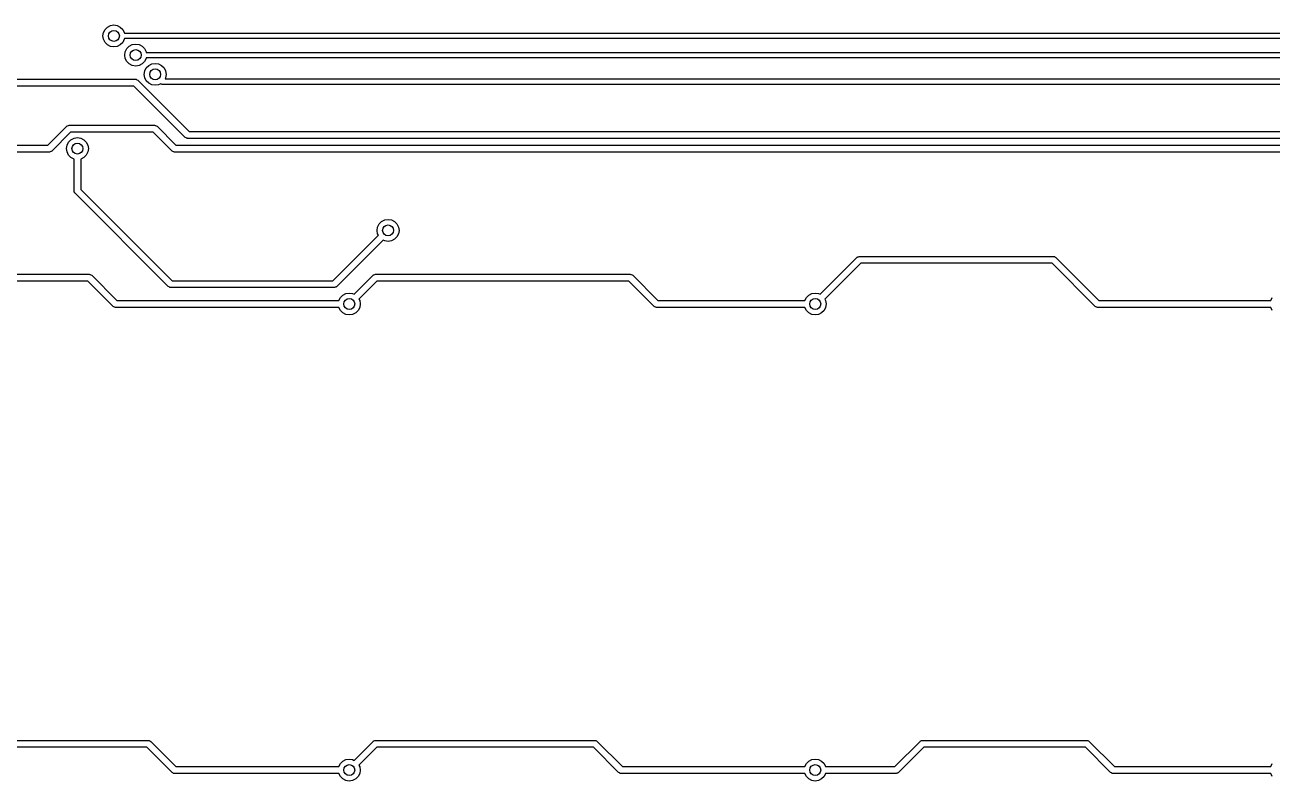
# Model space of a CAD drawing. Extents: x 3.43 to 10.86, y -3.06 to -0.6.
# Drawn here: x 4.359 to 6.15, y -3.055 to -1.97 of the extents above; entities that cross this region are included whole.
import ezdxf

# ---------------------------------------------------------------- set-up
doc = ezdxf.new("R2010")
doc.units = 0
doc.header["$MEASUREMENT"] = 0
doc.layers.add('BLACK', color=7, linetype='CONTINUOUS')

msp = doc.modelspace()

# ---------------------------------------------------------------- linework, layer by layer
at = {"layer": 'BLACK', "linetype": 'CONTINUOUS'}
for p, q in [((4.48153, -1.97052), (4.48639, -1.96975)), ((4.48639, -1.96975), (4.49126, -1.97052)), ((4.47065, -1.9855), (4.47142, -1.98063)), ((4.47142, -1.99036), (4.47065, -1.9855)), ((4.47142, -1.98063), (4.47365, -1.97624)), ((4.47365, -1.97624), (4.47714, -1.97276)), ((4.47714, -1.97276), (4.48153, -1.97052)), ((4.49126, -1.97052), (4.49565, -1.97276)), ((4.49565, -1.97276), (4.49914, -1.97624)), ((4.49914, -1.97624), (4.50137, -1.98063)), ((4.50137, -1.98063), (4.50152, -1.98156)), ((4.50152, -1.98156), (6.93743, -1.98156)), ((4.47365, -1.99475), (4.47142, -1.99036)), ((4.47714, -1.99824), (4.47365, -1.99475)), ((4.48153, -2.00047), (4.47714, -1.99824)), ((4.48639, -2.00125), (4.48153, -2.00047)), ((4.49126, -2.00047), (4.48639, -2.00125)), ((4.49565, -1.99824), (4.49126, -2.00047)), ((4.49914, -1.99475), (4.49565, -1.99824)), ((4.50137, -1.99036), (4.49914, -1.99475)), ((4.50152, -1.98943), (4.50137, -1.99036)), ((6.93794, -1.98943), (4.50152, -1.98943)), ((4.50274, -2.00817), (4.50497, -2.00378)), ((4.50497, -2.00378), (4.50846, -2.0003)), ((4.50846, -2.0003), (4.51285, -1.99806)), ((4.51285, -1.99806), (4.51771, -1.99729)), ((4.51771, -1.99729), (4.52258, -1.99806)), ((4.52258, -1.99806), (4.52697, -2.0003)), ((4.52697, -2.0003), (4.53045, -2.00378)), ((4.53045, -2.00378), (4.53269, -2.00817)), ((4.50197, -2.01304), (4.50274, -2.00817)), ((4.50274, -2.0179), (4.50197, -2.01304)), ((4.50497, -2.02229), (4.50274, -2.0179)), ((4.50846, -2.02578), (4.50497, -2.02229)), ((4.53045, -2.02229), (4.52697, -2.02578)), ((4.53269, -2.0179), (4.53045, -2.02229)), ((4.53269, -2.00817), (4.53284, -2.0091)), ((4.53284, -2.01697), (4.53269, -2.0179)), ((4.53284, -2.0091), (7.61146, -2.0091)), ((7.60798, -2.01697), (4.53284, -2.01697)), ((4.51285, -2.02801), (4.50846, -2.02578)), ((4.51771, -2.02878), (4.51285, -2.02801)), ((4.52258, -2.02801), (4.51771, -2.02878)), ((4.52697, -2.02578), (4.52258, -2.02801)), ((4.52997, -2.04069), (4.53074, -2.03582)), ((4.53074, -2.04555), (4.52997, -2.04069)), ((4.53074, -2.03582), (4.53297, -2.03143)), ((4.53297, -2.03143), (4.53646, -2.02795)), ((4.53646, -2.02795), (4.54085, -2.02571)), ((4.54085, -2.02571), (4.54571, -2.02494)), ((4.54571, -2.02494), (4.55058, -2.02571)), ((4.55058, -2.02571), (4.55497, -2.02795)), ((4.55497, -2.02795), (4.55845, -2.03143)), ((4.55845, -2.03143), (4.56069, -2.03582)), ((4.56069, -2.03582), (4.56146, -2.04069)), ((4.56146, -2.04069), (4.56069, -2.04555)), ((4.51515, -2.05742), (3.81225, -2.05742)), ((3.81429, -2.04758), (4.51719, -2.04758)), ((4.58896, -2.13123), (4.51515, -2.05742)), ((4.51719, -2.04758), (4.51806, -2.04771)), ((4.51806, -2.04771), (4.51824, -2.04769)), ((4.51824, -2.04769), (4.51834, -2.04775)), ((4.51834, -2.04775), (4.51859, -2.04778)), ((4.51859, -2.04778), (4.51961, -2.04844)), ((4.51961, -2.04844), (4.52067, -2.04902)), ((4.52067, -2.04902), (4.59447, -2.12283)), ((4.53297, -2.04994), (4.53074, -2.04555)), ((4.53646, -2.05343), (4.53297, -2.04994)), ((4.54085, -2.05566), (4.53646, -2.05343)), ((4.54571, -2.05643), (4.54085, -2.05566)), ((4.55058, -2.05566), (4.54571, -2.05643)), ((4.55368, -2.05409), (4.55058, -2.05566)), ((4.55369, -2.05409), (4.55368, -2.05409)), ((4.55387, -2.05435), (4.55369, -2.05409)), ((4.55475, -2.05463), (4.55387, -2.05435)), ((4.55557, -2.05505), (4.55475, -2.05463)), ((4.55589, -2.055), (4.55557, -2.05505)), ((4.55619, -2.0551), (4.55589, -2.055)), ((8.27564, -2.0551), (4.55619, -2.0551)), ((4.56069, -2.04555), (4.55984, -2.04722)), ((4.55984, -2.04722), (8.27773, -2.04722)), ((4.39168, -2.14239), (4.41876, -2.1153)), ((4.42428, -2.12371), (4.39719, -2.15079)), ((4.41876, -2.1153), (4.41946, -2.11478)), ((4.41946, -2.11478), (4.41958, -2.11464)), ((4.41958, -2.11464), (4.41969, -2.11461)), ((4.41969, -2.11461), (4.41989, -2.11446)), ((4.41989, -2.11446), (4.42107, -2.1142)), ((4.42107, -2.1142), (4.42224, -2.11386)), ((4.42224, -2.11386), (4.54496, -2.11386)), ((4.54293, -2.12371), (4.42428, -2.12371)), ((4.42919, -2.13233), (4.43405, -2.13156)), ((4.43405, -2.13156), (4.43892, -2.13233)), ((4.57001, -2.15079), (4.54293, -2.12371)), ((4.54496, -2.11386), (4.54583, -2.11399)), ((4.54583, -2.11399), (4.54601, -2.11398)), ((4.54601, -2.11398), (4.54611, -2.11403)), ((4.54611, -2.11403), (4.54636, -2.11407)), ((4.54636, -2.11407), (4.54738, -2.11472)), ((4.54738, -2.11472), (4.54844, -2.1153)), ((4.54844, -2.1153), (4.57553, -2.14239)), ((4.59002, -2.13181), (4.58896, -2.13123)), ((4.59447, -2.12283), (9.60052, -2.12283)), ((3.74048, -2.14239), (4.39168, -2.14239)), ((4.41831, -2.14731), (4.41908, -2.14244)), ((4.41908, -2.15218), (4.41831, -2.14731)), ((4.41908, -2.14244), (4.42131, -2.13805)), ((4.42131, -2.13805), (4.4248, -2.13457)), ((4.4248, -2.13457), (4.42919, -2.13233)), ((4.43892, -2.13233), (4.44331, -2.13457)), ((4.44331, -2.13457), (4.44679, -2.13805)), ((4.44679, -2.13805), (4.44903, -2.14244)), ((4.44903, -2.14244), (4.4498, -2.14731)), ((4.4498, -2.14731), (4.44903, -2.15218)), ((4.57553, -2.14239), (9.56528, -2.14239)), ((4.59104, -2.13247), (4.59002, -2.13181)), ((4.59129, -2.1325), (4.59104, -2.13247)), ((4.59139, -2.13256), (4.59129, -2.1325)), ((4.59157, -2.13254), (4.59139, -2.13256)), ((4.59244, -2.13267), (4.59157, -2.13254)), ((9.60256, -2.13267), (4.59244, -2.13267)), ((4.39371, -2.15223), (3.73844, -2.15223)), ((4.39488, -2.15189), (4.39371, -2.15223)), ((4.39606, -2.15163), (4.39488, -2.15189)), ((4.39627, -2.15148), (4.39606, -2.15163)), ((4.39637, -2.15145), (4.39627, -2.15148)), ((4.39649, -2.15131), (4.39637, -2.15145)), ((4.39719, -2.15079), (4.39649, -2.15131)), ((4.42131, -2.15657), (4.41908, -2.15218)), ((4.4248, -2.16005), (4.42131, -2.15657)), ((4.42913, -2.16226), (4.4248, -2.16005)), ((4.42913, -2.20785), (4.42913, -2.16226)), ((4.44331, -2.16005), (4.43897, -2.16226)), ((4.43897, -2.16226), (4.43897, -2.20581)), ((4.44679, -2.15657), (4.44331, -2.16005)), ((4.44903, -2.15218), (4.44679, -2.15657)), ((4.57107, -2.15137), (4.57001, -2.15079)), ((4.57209, -2.15203), (4.57107, -2.15137)), ((4.57234, -2.15206), (4.57209, -2.15203)), ((4.57244, -2.15212), (4.57234, -2.15206)), ((4.57262, -2.1521), (4.57244, -2.15212)), ((4.57349, -2.15223), (4.57262, -2.1521)), ((9.56385, -2.15223), (4.57349, -2.15223)), ((4.42947, -2.20901), (4.42913, -2.20785)), ((4.42973, -2.21019), (4.42947, -2.20901)), ((4.42988, -2.2104), (4.42973, -2.21019)), ((4.42991, -2.21051), (4.42988, -2.2104)), ((4.43005, -2.21062), (4.42991, -2.21051)), ((4.43057, -2.21133), (4.43005, -2.21062)), ((4.56461, -2.34536), (4.43057, -2.21133)), ((4.43897, -2.20581), (4.57013, -2.33696)), ((4.86527, -2.25988), (4.86751, -2.25549)), ((4.86751, -2.25549), (4.87099, -2.25201)), ((4.87099, -2.25201), (4.87538, -2.24977)), ((4.87538, -2.24977), (4.88025, -2.249)), ((4.88025, -2.249), (4.88511, -2.24977)), ((4.88511, -2.24977), (4.8895, -2.25201)), ((4.8895, -2.25201), (4.89299, -2.25549)), ((4.89299, -2.25549), (4.89522, -2.25988)), ((4.80108, -2.33696), (4.86633, -2.2717)), ((4.8645, -2.26475), (4.86527, -2.25988)), ((4.86527, -2.26962), (4.8645, -2.26475)), ((4.86633, -2.2717), (4.86527, -2.26962)), ((4.89299, -2.27401), (4.8895, -2.27749)), ((4.89522, -2.26962), (4.89299, -2.27401)), ((4.89522, -2.25988), (4.896, -2.26475)), ((4.896, -2.26475), (4.89522, -2.26962)), ((4.87329, -2.27866), (4.8066, -2.34536)), ((4.87538, -2.27973), (4.87329, -2.27866)), ((4.88025, -2.2805), (4.87538, -2.27973)), ((4.88511, -2.27973), (4.88025, -2.2805)), ((4.8895, -2.27749), (4.88511, -2.27973)), ((5.50072, -2.35649), (5.55359, -2.30362)), ((5.55359, -2.30362), (5.55429, -2.3031)), ((5.55429, -2.3031), (5.55441, -2.30296)), ((5.55441, -2.30296), (5.55452, -2.30293)), ((5.55452, -2.30293), (5.55472, -2.30278)), ((5.55472, -2.30278), (5.5559, -2.30252)), ((5.5559, -2.30252), (5.55707, -2.30218)), ((5.55707, -2.30218), (5.83594, -2.30218)), ((5.83594, -2.30218), (5.83681, -2.30231)), ((5.83681, -2.30231), (5.83699, -2.30229)), ((5.83699, -2.30229), (5.83708, -2.30235)), ((5.83708, -2.30235), (5.83734, -2.30238)), ((5.83734, -2.30238), (5.83835, -2.30304)), ((5.83835, -2.30304), (5.83942, -2.30362)), ((5.83942, -2.30362), (5.90128, -2.36548)), ((4.19289, -2.32777), (4.45111, -2.32777)), ((4.45111, -2.32777), (4.45198, -2.3279)), ((4.45198, -2.3279), (4.45216, -2.32789)), ((4.45216, -2.32789), (4.45226, -2.32794)), ((4.45226, -2.32794), (4.45251, -2.32798)), ((4.45251, -2.32798), (4.45353, -2.32863)), ((4.45353, -2.32863), (4.45459, -2.32922)), ((4.8587, -2.32922), (4.85941, -2.32869)), ((4.85941, -2.32869), (4.85952, -2.32855)), ((4.85952, -2.32855), (4.85963, -2.32852)), ((4.85963, -2.32852), (4.85984, -2.32837)), ((4.85984, -2.32837), (4.86102, -2.32811)), ((4.86102, -2.32811), (4.86218, -2.32777)), ((4.86218, -2.32777), (5.22819, -2.32777)), ((5.22819, -2.32777), (5.22906, -2.3279)), ((5.22906, -2.3279), (5.22924, -2.32789)), ((5.22924, -2.32789), (5.22934, -2.32794)), ((5.22934, -2.32794), (5.22959, -2.32798)), ((5.22959, -2.32798), (5.23061, -2.32863)), ((5.23061, -2.32863), (5.23167, -2.32922)), ((5.55911, -2.31202), (5.50768, -2.36345)), ((5.8339, -2.31202), (5.55911, -2.31202)), ((5.89576, -2.37389), (5.8339, -2.31202)), ((4.44908, -2.33762), (4.19493, -2.33762)), ((4.48534, -2.37389), (4.44908, -2.33762)), ((4.45459, -2.32922), (4.49086, -2.36548)), ((4.56567, -2.34594), (4.56461, -2.34536)), ((4.56669, -2.3466), (4.56567, -2.34594)), ((4.56694, -2.34664), (4.56669, -2.3466)), ((4.57013, -2.33696), (4.80108, -2.33696)), ((4.80428, -2.34646), (4.80312, -2.3468)), ((4.80546, -2.34621), (4.80428, -2.34646)), ((4.80567, -2.34605), (4.80546, -2.34621)), ((4.80577, -2.34602), (4.80567, -2.34605)), ((4.80589, -2.34589), (4.80577, -2.34602)), ((4.8066, -2.34536), (4.80589, -2.34589)), ((4.83143, -2.35649), (4.8587, -2.32922)), ((4.86422, -2.33762), (4.83839, -2.36345)), ((5.22615, -2.33762), (4.86422, -2.33762)), ((5.26242, -2.37389), (5.22615, -2.33762)), ((5.23167, -2.32922), (5.26794, -2.36548)), ((4.56704, -2.34669), (4.56694, -2.34664)), ((4.56722, -2.34668), (4.56704, -2.34669)), ((4.56809, -2.3468), (4.56722, -2.34668)), ((4.80312, -2.3468), (4.56809, -2.3468)), ((4.80952, -2.36548), (4.81173, -2.36115)), ((4.81173, -2.36115), (4.81522, -2.35767)), ((4.81522, -2.35767), (4.81961, -2.35543)), ((4.81961, -2.35543), (4.82447, -2.35466)), ((4.82447, -2.35466), (4.82934, -2.35543)), ((4.82934, -2.35543), (4.83143, -2.35649)), ((4.83839, -2.36345), (4.83945, -2.36554)), ((5.47881, -2.36548), (5.48102, -2.36115)), ((5.48102, -2.36115), (5.48451, -2.35767)), ((5.48451, -2.35767), (5.4889, -2.35543)), ((5.4889, -2.35543), (5.49376, -2.35466)), ((5.49376, -2.35466), (5.49863, -2.35543)), ((5.49863, -2.35543), (5.50072, -2.35649)), ((5.50768, -2.36345), (5.50874, -2.36554)), ((6.14811, -2.36548), (6.15031, -2.36115)), ((4.48641, -2.37447), (4.48534, -2.37389)), ((4.48743, -2.37512), (4.48641, -2.37447)), ((4.48768, -2.37516), (4.48743, -2.37512)), ((4.48778, -2.37521), (4.48768, -2.37516)), ((4.48796, -2.3752), (4.48778, -2.37521)), ((4.48882, -2.37533), (4.48796, -2.3752)), ((4.80952, -2.37533), (4.48882, -2.37533)), ((4.49086, -2.36548), (4.80952, -2.36548)), ((4.81173, -2.37966), (4.80952, -2.37533)), ((4.81522, -2.38315), (4.81173, -2.37966)), ((4.83721, -2.37966), (4.83373, -2.38315)), ((4.83945, -2.37527), (4.83721, -2.37966)), ((4.83945, -2.36554), (4.84022, -2.37041)), ((4.84022, -2.37041), (4.83945, -2.37527)), ((5.26349, -2.37447), (5.26242, -2.37389)), ((5.26451, -2.37512), (5.26349, -2.37447)), ((5.26476, -2.37516), (5.26451, -2.37512)), ((5.26485, -2.37521), (5.26476, -2.37516)), ((5.26504, -2.3752), (5.26485, -2.37521)), ((5.2659, -2.37533), (5.26504, -2.3752)), ((5.47881, -2.37533), (5.2659, -2.37533)), ((5.26794, -2.36548), (5.47881, -2.36548)), ((5.48102, -2.37966), (5.47881, -2.37533)), ((5.48451, -2.38315), (5.48102, -2.37966)), ((5.5065, -2.37966), (5.50302, -2.38315)), ((5.50874, -2.37527), (5.5065, -2.37966)), ((5.50874, -2.36554), (5.50951, -2.37041)), ((5.50951, -2.37041), (5.50874, -2.37527)), ((5.89683, -2.37447), (5.89576, -2.37389)), ((5.89784, -2.37512), (5.89683, -2.37447)), ((5.8981, -2.37516), (5.89784, -2.37512)), ((5.89819, -2.37521), (5.8981, -2.37516)), ((5.89837, -2.3752), (5.89819, -2.37521)), ((5.89924, -2.37533), (5.89837, -2.3752)), ((6.14811, -2.37533), (5.89924, -2.37533)), ((5.90128, -2.36548), (6.14811, -2.36548)), ((6.15031, -2.37966), (6.14811, -2.37533)), ((4.81961, -2.38538), (4.81522, -2.38315)), ((4.82447, -2.38615), (4.81961, -2.38538)), ((4.82934, -2.38538), (4.82447, -2.38615)), ((4.83373, -2.38315), (4.82934, -2.38538)), ((5.4889, -2.38538), (5.48451, -2.38315)), ((5.49376, -2.38615), (5.4889, -2.38538)), ((5.49863, -2.38538), (5.49376, -2.38615)), ((5.50302, -2.38315), (5.49863, -2.38538)), ((4.19289, -2.99706), (4.53578, -2.99706)), ((4.53374, -3.00691), (4.19493, -3.00691)), ((4.57001, -3.04318), (4.53374, -3.00691)), ((4.53578, -2.99706), (4.53665, -2.99719)), ((4.53665, -2.99719), (4.53683, -2.99718)), ((4.53683, -2.99718), (4.53692, -2.99723)), ((4.53692, -2.99723), (4.53718, -2.99727)), ((4.53718, -2.99727), (4.53819, -2.99792)), ((4.53819, -2.99792), (4.53926, -2.99851)), ((4.53926, -2.99851), (4.57553, -3.03478)), ((4.83143, -3.02578), (4.8587, -2.99851)), ((4.86422, -3.00691), (4.83839, -3.03274)), ((4.8587, -2.99851), (4.85941, -2.99798)), ((4.85941, -2.99798), (4.85952, -2.99784)), ((4.85952, -2.99784), (4.85963, -2.99781)), ((4.85963, -2.99781), (4.85984, -2.99766)), ((4.85984, -2.99766), (4.86102, -2.99741)), ((4.86102, -2.99741), (4.86218, -2.99706)), ((4.86218, -2.99706), (5.17718, -2.99706)), ((5.17514, -3.00691), (4.86422, -3.00691)), ((5.21141, -3.04318), (5.17514, -3.00691)), ((5.17718, -2.99706), (5.17805, -2.99719)), ((5.17805, -2.99719), (5.17823, -2.99718)), ((5.17823, -2.99718), (5.17833, -2.99723)), ((5.17833, -2.99723), (5.17858, -2.99727)), ((5.17858, -2.99727), (5.1796, -2.99792)), ((5.1796, -2.99792), (5.18066, -2.99851)), ((5.18066, -2.99851), (5.21693, -3.03478)), ((5.60804, -3.03478), (5.64431, -2.99851)), ((5.64982, -3.00691), (5.61356, -3.04318)), ((5.64431, -2.99851), (5.64501, -2.99798)), ((5.64501, -2.99798), (5.64513, -2.99784)), ((5.64513, -2.99784), (5.64523, -2.99781)), ((5.64523, -2.99781), (5.64544, -2.99766)), ((5.64544, -2.99766), (5.64662, -2.99741)), ((5.64662, -2.99741), (5.64779, -2.99706)), ((5.64779, -2.99706), (5.88391, -2.99706)), ((5.88187, -3.00691), (5.64982, -3.00691)), ((5.91814, -3.04318), (5.88187, -3.00691)), ((5.88391, -2.99706), (5.88478, -2.99719)), ((5.88478, -2.99719), (5.88496, -2.99718)), ((5.88496, -2.99718), (5.88506, -2.99723)), ((5.88506, -2.99723), (5.88531, -2.99727)), ((5.88531, -2.99727), (5.88633, -2.99792)), ((5.88633, -2.99792), (5.88739, -2.99851)), ((5.88739, -2.99851), (5.92366, -3.03478)), ((4.81173, -3.03044), (4.81522, -3.02696)), ((4.81522, -3.02696), (4.81961, -3.02472)), ((4.81961, -3.02472), (4.82447, -3.02395)), ((4.82447, -3.02395), (4.82934, -3.02472)), ((4.82934, -3.02472), (4.83143, -3.02578)), ((5.48102, -3.03044), (5.48451, -3.02696)), ((5.48451, -3.02696), (5.4889, -3.02472)), ((5.4889, -3.02472), (5.49376, -3.02395)), ((5.49376, -3.02395), (5.49863, -3.02472)), ((5.49863, -3.02472), (5.50302, -3.02696)), ((5.50302, -3.02696), (5.5065, -3.03044)), ((4.57107, -3.04376), (4.57001, -3.04318)), ((4.57209, -3.04442), (4.57107, -3.04376)), ((4.57234, -3.04445), (4.57209, -3.04442)), ((4.57244, -3.04451), (4.57234, -3.04445)), ((4.57262, -3.04449), (4.57244, -3.04451)), ((4.57349, -3.04462), (4.57262, -3.04449)), ((4.80952, -3.04462), (4.57349, -3.04462)), ((4.57553, -3.03478), (4.80952, -3.03478)), ((4.80952, -3.03478), (4.81173, -3.03044)), ((4.81173, -3.04895), (4.80952, -3.04462)), ((4.83945, -3.04456), (4.83721, -3.04895)), ((4.83839, -3.03274), (4.83945, -3.03483)), ((4.83945, -3.03483), (4.84022, -3.0397)), ((4.84022, -3.0397), (4.83945, -3.04456)), ((5.21248, -3.04376), (5.21141, -3.04318)), ((5.21349, -3.04442), (5.21248, -3.04376)), ((5.21375, -3.04445), (5.21349, -3.04442)), ((5.21384, -3.04451), (5.21375, -3.04445)), ((5.21403, -3.04449), (5.21384, -3.04451)), ((5.21489, -3.04462), (5.21403, -3.04449)), ((5.47881, -3.04462), (5.21489, -3.04462)), ((5.21693, -3.03478), (5.47881, -3.03478)), ((5.47881, -3.03478), (5.48102, -3.03044)), ((5.48102, -3.04895), (5.47881, -3.04462)), ((5.5065, -3.03044), (5.50871, -3.03478)), ((5.50871, -3.04462), (5.5065, -3.04895)), ((5.50871, -3.03478), (5.60804, -3.03478)), ((5.61008, -3.04462), (5.50871, -3.04462)), ((5.61124, -3.04428), (5.61008, -3.04462)), ((5.61242, -3.04402), (5.61124, -3.04428)), ((5.61263, -3.04387), (5.61242, -3.04402)), ((5.61273, -3.04384), (5.61263, -3.04387)), ((5.61285, -3.0437), (5.61273, -3.04384)), ((5.61356, -3.04318), (5.61285, -3.0437)), ((5.91921, -3.04376), (5.91814, -3.04318)), ((5.92023, -3.04442), (5.91921, -3.04376)), ((5.92048, -3.04445), (5.92023, -3.04442)), ((5.92058, -3.04451), (5.92048, -3.04445)), ((5.92076, -3.04449), (5.92058, -3.04451)), ((5.92162, -3.04462), (5.92076, -3.04449)), ((6.14811, -3.04462), (5.92162, -3.04462)), ((5.92366, -3.03478), (6.14811, -3.03478)), ((6.14811, -3.03478), (6.15031, -3.03044)), ((6.15031, -3.04895), (6.14811, -3.04462)), ((4.81522, -3.05244), (4.81173, -3.04895)), ((4.81961, -3.05467), (4.81522, -3.05244)), ((4.82447, -3.05544), (4.81961, -3.05467)), ((4.82934, -3.05467), (4.82447, -3.05544)), ((4.83373, -3.05244), (4.82934, -3.05467)), ((4.83721, -3.04895), (4.83373, -3.05244)), ((5.48451, -3.05244), (5.48102, -3.04895)), ((5.4889, -3.05467), (5.48451, -3.05244)), ((5.49376, -3.05544), (5.4889, -3.05467)), ((5.49863, -3.05467), (5.49376, -3.05544)), ((5.50302, -3.05244), (5.49863, -3.05467)), ((5.5065, -3.04895), (5.50302, -3.05244))]:
    msp.add_line(p, q, dxfattribs=at)
at = {"layer": 'BLACK'}
for centre in [(4.48639, -1.9855), (4.51771, -2.01304), (4.54571, -2.04069), (4.43405, -2.14731), (4.88025, -2.26475), (4.82447, -2.37041), (5.49376, -2.37041), (4.82447, -3.0397), (5.49376, -3.0397)]:
    msp.add_circle(centre, 0.007874, dxfattribs=at)

doc.saveas('drawing.dxf')
